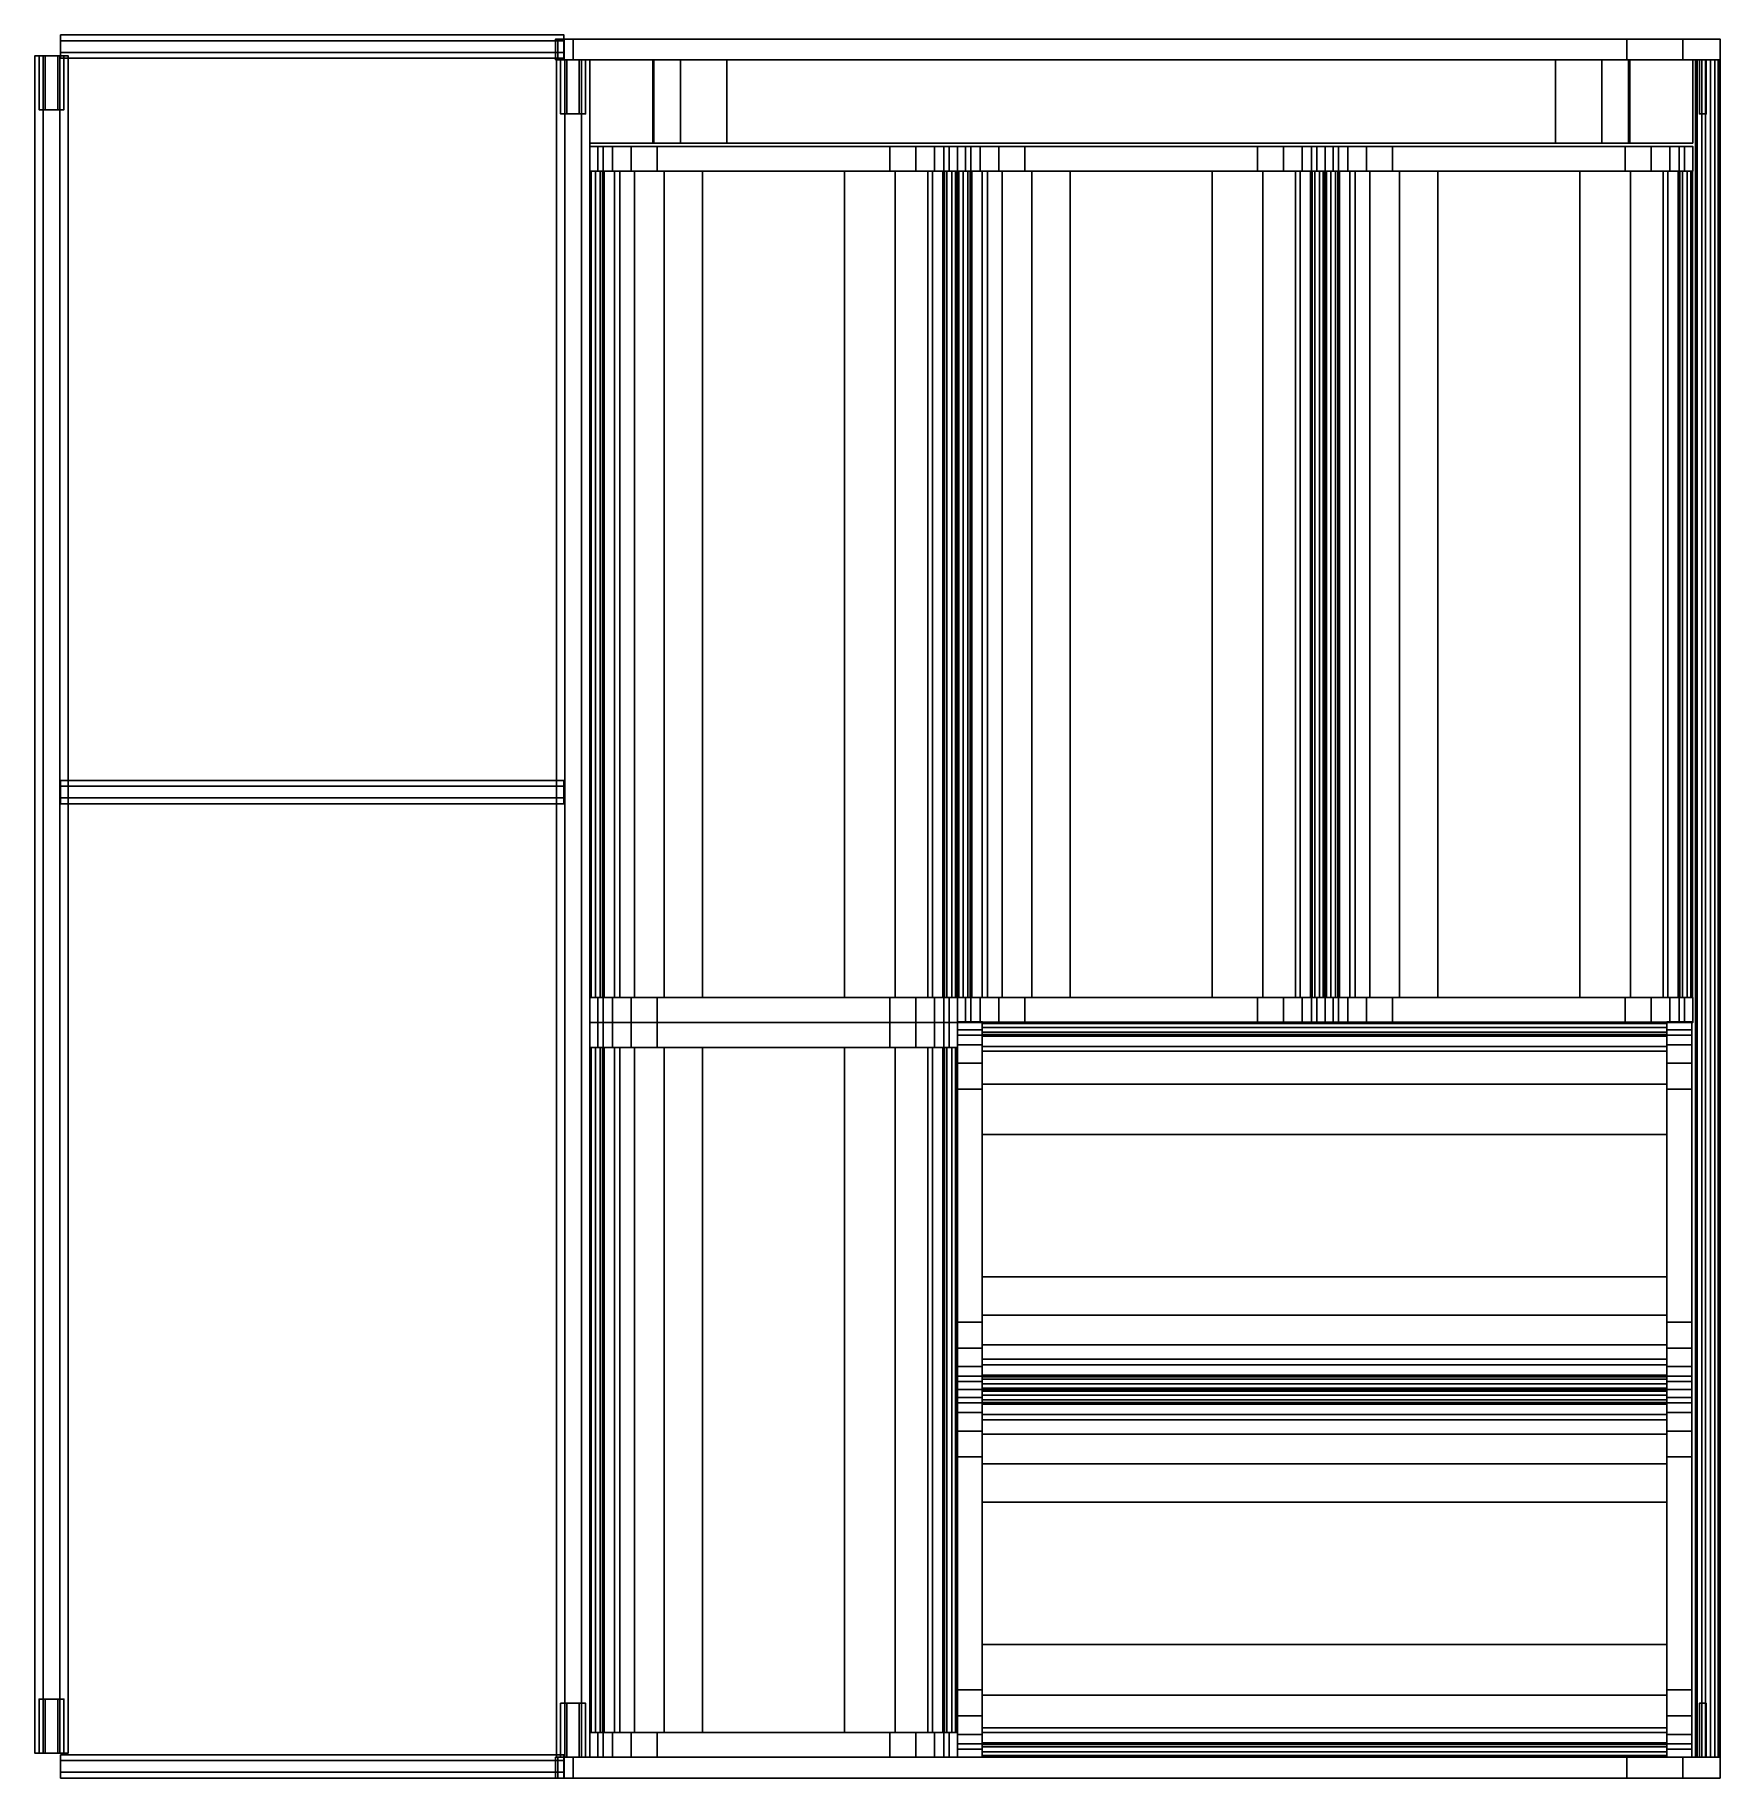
# Model space of a CAD drawing. Extents: x 0 to 405, y -419 to 0.
import ezdxf

# ---------------------------------------------------------------- set-up
doc = ezdxf.new("R2010")
doc.units = 0
doc.header["$MEASUREMENT"] = 0
doc.layers.add('CINZA', color=253, linetype='Continuous')
doc.layers.add('PRETO', color=254, linetype='Continuous')

msp = doc.modelspace()

# ---------------------------------------------------------------- linework, layer by layer
at = {"linetype": 'ByBlock'}
for points in [[(0, -413), (8, -413), (8, -413, 60), (0, -413, 60)], [(6.2, -413.4, 0.58), (6.2, -419, 0.58), (6.2, -419, 61.58), (6.2, -413.4, 61.58)], [(382.76, -419), (382.76, -414), (396.26, -414, 13.5), (396.26, -419, 13.5)], [(405.2, -419, 64.2), (405.2, -414, 64.2), (396.26, -414, 13.5), (396.26, -419, 13.5)]]:
    msp.add_3dface(points, dxfattribs=at)
at = {"layer": 'PRETO'}
for points in [[(125.2, -1, 60), (125.2, -1), (382.76, -1), (396.26, -1, 13.5)], [(125.2, -6, 60), (125.2, -6), (382.76, -6), (396.26, -6, 13.5)], [(133.4, -26.8, 60.3), (221.8, -26.8, 60.3), (221.8, -26.8, 54.2), (133.4, -26.8, 54.2)], [(221.8, -26.8, 54.2), (133.4, -26.8, 54.2), (135.34, -26.8, 40.37), (219.86, -26.8, 40.37)], [(135.34, -26.8, 40.37), (219.86, -26.8, 40.37), (218.57, -26.8, 31.2), (136.63, -26.8, 31.2)], [(310.2, -26.8, 54.2), (221.8, -26.8, 54.2), (223.74, -26.8, 40.37), (308.26, -26.8, 40.37)], [(221.8, -26.8, 60.3), (310.2, -26.8, 60.3), (310.2, -26.8, 54.2), (221.8, -26.8, 54.2)], [(223.74, -26.8, 40.37), (308.26, -26.8, 40.37), (306.97, -26.8, 31.2), (225.03, -26.8, 31.2)], [(398.6, -26.8, 54.2), (310.2, -26.8, 54.2), (312.14, -26.8, 40.37), (396.66, -26.8, 40.37)], [(310.2, -26.8, 60.3), (398.6, -26.8, 60.3), (398.6, -26.8, 54.2), (310.2, -26.8, 54.2)], [(312.14, -26.8, 40.37), (396.66, -26.8, 40.37), (395.37, -26.8, 31.2), (313.43, -26.8, 31.2)], [(133.4, -32.8, 60.3), (221.8, -32.8, 60.3), (221.8, -32.8, 54.2), (133.4, -32.8, 54.2)], [(221.8, -32.8, 54.2), (133.4, -32.8, 54.2), (135.34, -32.8, 40.37), (219.86, -32.8, 40.37)], [(135.34, -32.8, 40.37), (219.86, -32.8, 40.37), (218.57, -32.8, 31.2), (136.63, -32.8, 31.2)], [(310.2, -32.8, 54.2), (221.8, -32.8, 54.2), (223.74, -32.8, 40.37), (308.26, -32.8, 40.37)], [(221.8, -32.8, 60.3), (310.2, -32.8, 60.3), (310.2, -32.8, 54.2), (221.8, -32.8, 54.2)], [(223.74, -32.8, 40.37), (308.26, -32.8, 40.37), (306.97, -32.8, 31.2), (225.03, -32.8, 31.2)], [(398.6, -32.8, 54.2), (310.2, -32.8, 54.2), (312.14, -32.8, 40.37), (396.66, -32.8, 40.37)], [(310.2, -32.8, 60.3), (398.6, -32.8, 60.3), (398.6, -32.8, 54.2), (310.2, -32.8, 54.2)], [(312.14, -32.8, 40.37), (396.66, -32.8, 40.37), (395.37, -32.8, 31.2), (313.43, -32.8, 31.2)], [(133.4, -231.4, 60.3), (221.8, -231.4, 60.3), (221.8, -231.4, 54.2), (133.4, -231.4, 54.2)], [(221.8, -231.4, 54.2), (133.4, -231.4, 54.2), (135.34, -231.4, 40.37), (219.86, -231.4, 40.37)], [(135.34, -231.4, 40.37), (219.86, -231.4, 40.37), (218.57, -231.4, 31.2), (136.63, -231.4, 31.2)], [(310.2, -231.4, 54.2), (221.8, -231.4, 54.2), (223.74, -231.4, 40.37), (308.26, -231.4, 40.37)], [(221.8, -231.4, 60.3), (310.2, -231.4, 60.3), (310.2, -231.4, 54.2), (221.8, -231.4, 54.2)], [(223.74, -231.4, 40.37), (308.26, -231.4, 40.37), (306.97, -231.4, 31.2), (225.03, -231.4, 31.2)], [(398.6, -231.4, 54.2), (310.2, -231.4, 54.2), (312.14, -231.4, 40.37), (396.66, -231.4, 40.37)], [(310.2, -231.4, 60.3), (398.6, -231.4, 60.3), (398.6, -231.4, 54.2), (310.2, -231.4, 54.2)], [(312.14, -231.4, 40.37), (396.66, -231.4, 40.37), (395.37, -231.4, 31.2), (313.43, -231.4, 31.2)], [(133.4, -237.4, 60.3), (221.8, -237.4, 60.3), (221.8, -237.4, 54.2), (133.4, -237.4, 54.2)], [(221.8, -237.4, 54.2), (133.4, -237.4, 54.2), (135.34, -237.4, 40.37), (219.86, -237.4, 40.37)], [(133.4, -237.4, 60.3), (221.8, -237.4, 60.3), (221.8, -237.4, 54.2), (133.4, -237.4, 54.2)], [(221.8, -237.4, 54.2), (133.4, -237.4, 54.2), (135.34, -237.4, 40.37), (219.86, -237.4, 40.37)], [(135.34, -237.4, 40.37), (219.86, -237.4, 40.37), (218.57, -237.4, 31.2), (136.63, -237.4, 31.2)], [(135.34, -237.4, 40.37), (219.86, -237.4, 40.37), (218.57, -237.4, 31.2), (136.63, -237.4, 31.2)], [(221.8, -325.6, 60.3), (221.8, -237.2, 60.3), (221.8, -237.2, 54.2), (221.8, -325.6, 54.2)], [(221.8, -237.2, 54.2), (221.8, -325.6, 54.2), (221.8, -323.66, 40.37), (221.8, -239.14, 40.37)], [(310.2, -237.4, 54.2), (221.8, -237.4, 54.2), (223.74, -237.4, 40.37), (308.26, -237.4, 40.37)], [(221.8, -237.4, 60.3), (310.2, -237.4, 60.3), (310.2, -237.4, 54.2), (221.8, -237.4, 54.2)], [(223.74, -237.4, 40.37), (308.26, -237.4, 40.37), (306.97, -237.4, 31.2), (225.03, -237.4, 31.2)], [(227.8, -325.6, 60.3), (227.8, -237.2, 60.3), (227.8, -237.2, 54.2), (227.8, -325.6, 54.2)], [(227.8, -237.2, 54.2), (227.8, -325.6, 54.2), (227.8, -323.66, 40.37), (227.8, -239.14, 40.37)], [(398.6, -237.4, 54.2), (310.2, -237.4, 54.2), (312.14, -237.4, 40.37), (396.66, -237.4, 40.37)], [(310.2, -237.4, 60.3), (398.6, -237.4, 60.3), (398.6, -237.4, 54.2), (310.2, -237.4, 54.2)], [(312.14, -237.4, 40.37), (396.66, -237.4, 40.37), (395.37, -237.4, 31.2), (313.43, -237.4, 31.2)], [(392.4, -325.6, 60.3), (392.4, -237.2, 60.3), (392.4, -237.2, 54.2), (392.4, -325.6, 54.2)], [(392.4, -237.2, 54.2), (392.4, -325.6, 54.2), (392.4, -323.66, 40.37), (392.4, -239.14, 40.37)], [(398.4, -325.6, 60.3), (398.4, -237.2, 60.3), (398.4, -237.2, 54.2), (398.4, -325.6, 54.2)], [(398.4, -237.2, 54.2), (398.4, -325.6, 54.2), (398.4, -323.66, 40.37), (398.4, -239.14, 40.37)], [(221.8, -323.66, 40.37), (221.8, -239.14, 40.37), (221.8, -240.43, 31.2), (221.8, -322.37, 31.2)], [(227.8, -323.66, 40.37), (227.8, -239.14, 40.37), (227.8, -240.43, 31.2), (227.8, -322.37, 31.2)], [(392.4, -323.66, 40.37), (392.4, -239.14, 40.37), (392.4, -240.43, 31.2), (392.4, -322.37, 31.2)], [(398.4, -323.66, 40.37), (398.4, -239.14, 40.37), (398.4, -240.43, 31.2), (398.4, -322.37, 31.2)], [(133.4, -243.4, 60.3), (221.8, -243.4, 60.3), (221.8, -243.4, 54.2), (133.4, -243.4, 54.2)], [(221.8, -243.4, 54.2), (133.4, -243.4, 54.2), (135.34, -243.4, 40.37), (219.86, -243.4, 40.37)], [(135.34, -243.4, 40.37), (219.86, -243.4, 40.37), (218.57, -243.4, 31.2), (136.63, -243.4, 31.2)], [(221.8, -414, 54.2), (221.8, -325.6, 54.2), (221.8, -327.54, 40.37), (221.8, -412.06, 40.37)], [(221.8, -325.6, 60.3), (221.8, -414, 60.3), (221.8, -414, 54.2), (221.8, -325.6, 54.2)], [(227.8, -414, 54.2), (227.8, -325.6, 54.2), (227.8, -327.54, 40.37), (227.8, -412.06, 40.37)], [(227.8, -325.6, 60.3), (227.8, -414, 60.3), (227.8, -414, 54.2), (227.8, -325.6, 54.2)], [(392.4, -414, 54.2), (392.4, -325.6, 54.2), (392.4, -327.54, 40.37), (392.4, -412.06, 40.37)], [(392.4, -325.6, 60.3), (392.4, -414, 60.3), (392.4, -414, 54.2), (392.4, -325.6, 54.2)], [(398.4, -414, 54.2), (398.4, -325.6, 54.2), (398.4, -327.54, 40.37), (398.4, -412.06, 40.37)], [(398.4, -325.6, 60.3), (398.4, -414, 60.3), (398.4, -414, 54.2), (398.4, -325.6, 54.2)], [(221.8, -327.54, 40.37), (221.8, -412.06, 40.37), (221.8, -410.77, 31.2), (221.8, -328.83, 31.2)], [(227.8, -327.54, 40.37), (227.8, -412.06, 40.37), (227.8, -410.77, 31.2), (227.8, -328.83, 31.2)], [(392.4, -327.54, 40.37), (392.4, -412.06, 40.37), (392.4, -410.77, 31.2), (392.4, -328.83, 31.2)], [(398.4, -327.54, 40.37), (398.4, -412.06, 40.37), (398.4, -410.77, 31.2), (398.4, -328.83, 31.2)], [(133.4, -408, 60.3), (221.8, -408, 60.3), (221.8, -408, 54.2), (133.4, -408, 54.2)], [(221.8, -408, 54.2), (133.4, -408, 54.2), (135.34, -408, 40.37), (219.86, -408, 40.37)], [(135.34, -408, 40.37), (219.86, -408, 40.37), (218.57, -408, 31.2), (136.63, -408, 31.2)], [(125.2, -414, 60), (125.2, -414), (382.76, -414), (396.26, -414, 13.5)], [(133.4, -414, 60.3), (221.8, -414, 60.3), (221.8, -414, 54.2), (133.4, -414, 54.2)], [(221.8, -414, 54.2), (133.4, -414, 54.2), (135.34, -414, 40.37), (219.86, -414, 40.37)], [(135.34, -414, 40.37), (219.86, -414, 40.37), (218.57, -414, 31.2), (136.63, -414, 31.2)], [(125.2, -419, 60), (125.2, -419), (382.76, -419), (396.26, -419, 13.5)]]:
    msp.add_3dface(points, dxfattribs=at)

# ---------------------------------------------------------------- meshes
at = {"layer": 'CINZA'}
mesh = msp.add_polymesh((2, 6), dxfattribs=at)
for k, corner in enumerate([(0, -5), (0, -5, 60), (2, -5, 63.46), (6, -5, 63.46), (8, -5, 60), (8, -5), (0, -413), (0, -413, 60), (2, -413, 63.46), (6, -413, 63.46), (8, -413, 60), (8, -413)]):
    mesh.set_mesh_vertex(divmod(k, 6), corner)
mesh = msp.add_polymesh((2, 6), dxfattribs=at)
for k, corner in enumerate([(133.4, -6), (133.4, -6, 60), (131.4, -6, 63.46), (127.4, -6, 63.46), (125.4, -6, 60), (125.4, -6), (133.4, -414), (133.4, -414, 60), (131.4, -414, 63.46), (127.4, -414, 63.46), (125.4, -414, 60), (125.4, -414)]):
    mesh.set_mesh_vertex(divmod(k, 6), corner)
mesh = msp.add_polymesh((2, 12), dxfattribs=at)
for k, corner in enumerate([(399.3, -6, 42.75), (399.3, -6, 61.18), (399.71, -6, 62.4), (400.78, -6, 63.11), (403.9, -6, 63.9), (404.69, -6, 63.63), (405.2, -6, 62.6), (404.79, -6, 59.9), (402.9, -6, 60.2), (402.9, -6, 46.9), (401.7, -6, 46.9), (401.7, -6, 40.9), (399.3, -414, 42.75), (399.3, -414, 61.18), (399.71, -414, 62.4), (400.78, -414, 63.11), (403.9, -414, 63.9), (404.69, -414, 63.63), (405.2, -414, 62.6), (404.79, -414, 59.9), (402.9, -414, 60.2), (402.9, -414, 46.9), (401.7, -414, 46.9), (401.7, -414, 40.9)]):
    mesh.set_mesh_vertex(divmod(k, 12), corner)
mesh = msp.add_polymesh((2, 23), dxfattribs=at)
for k, corner in enumerate([(133.61, -32.8, 57.09), (133.48, -32.8, 58.08), (133.77, -32.8, 59.19), (134.76, -32.8, 59.77), (135.89, -32.8, 59.91), (136.49, -32.8, 59.71), (136.88, -32.8, 59.04), (139.36, -32.8, 40.79), (140.68, -32.8, 31.09), (144.15, -32.8, 22.27), (151.29, -32.8, 16.03), (160.5, -32.8, 13.79), (194.7, -32.8, 13.79), (206.82, -32.8, 17.94), (214.71, -32.8, 28.02), (215.84, -32.8, 40.79), (218.32, -32.8, 59.04), (218.71, -32.8, 59.71), (219.31, -32.8, 59.91), (220.44, -32.8, 59.77), (221.37, -32.8, 59.27), (221.72, -32.8, 58.08), (221.59, -32.8, 57.09), (133.61, -231.4, 57.09), (133.48, -231.4, 58.08), (133.77, -231.4, 59.19), (134.76, -231.4, 59.77), (135.89, -231.4, 59.91), (136.49, -231.4, 59.71), (136.88, -231.4, 59.04), (139.36, -231.4, 40.79), (140.68, -231.4, 31.09), (144.15, -231.4, 22.27), (151.29, -231.4, 16.03), (160.5, -231.4, 13.79), (194.7, -231.4, 13.79), (206.82, -231.4, 17.94), (214.71, -231.4, 28.03), (215.84, -231.4, 40.79), (218.32, -231.4, 59.04), (218.71, -231.4, 59.71), (219.31, -231.4, 59.91), (220.44, -231.4, 59.77), (221.37, -231.4, 59.27), (221.72, -231.4, 58.08), (221.59, -231.4, 57.09)]):
    mesh.set_mesh_vertex(divmod(k, 23), corner)
mesh = msp.add_polymesh((2, 23), dxfattribs=at)
for k, corner in enumerate([(222.01, -32.8, 57.09), (221.88, -32.8, 58.08), (222.17, -32.8, 59.19), (223.16, -32.8, 59.77), (224.29, -32.8, 59.91), (224.89, -32.8, 59.71), (225.28, -32.8, 59.04), (227.76, -32.8, 40.79), (229.08, -32.8, 31.09), (232.55, -32.8, 22.27), (239.69, -32.8, 16.03), (248.9, -32.8, 13.79), (283.1, -32.8, 13.79), (295.22, -32.8, 17.94), (303.11, -32.8, 28.02), (304.24, -32.8, 40.79), (306.72, -32.8, 59.04), (307.11, -32.8, 59.71), (307.71, -32.8, 59.91), (308.84, -32.8, 59.77), (309.77, -32.8, 59.27), (310.12, -32.8, 58.08), (309.99, -32.8, 57.09), (222.01, -231.4, 57.09), (221.88, -231.4, 58.08), (222.17, -231.4, 59.19), (223.16, -231.4, 59.77), (224.29, -231.4, 59.91), (224.89, -231.4, 59.71), (225.28, -231.4, 59.04), (227.76, -231.4, 40.79), (229.08, -231.4, 31.09), (232.55, -231.4, 22.27), (239.69, -231.4, 16.03), (248.9, -231.4, 13.79), (283.1, -231.4, 13.79), (295.22, -231.4, 17.94), (303.11, -231.4, 28.03), (304.24, -231.4, 40.79), (306.72, -231.4, 59.04), (307.11, -231.4, 59.71), (307.71, -231.4, 59.91), (308.84, -231.4, 59.77), (309.77, -231.4, 59.27), (310.12, -231.4, 58.08), (309.99, -231.4, 57.09)]):
    mesh.set_mesh_vertex(divmod(k, 23), corner)
mesh = msp.add_polymesh((2, 23), dxfattribs=at)
for k, corner in enumerate([(310.41, -32.8, 57.09), (310.28, -32.8, 58.08), (310.57, -32.8, 59.19), (311.56, -32.8, 59.77), (312.69, -32.8, 59.91), (313.29, -32.8, 59.71), (313.68, -32.8, 59.04), (316.16, -32.8, 40.79), (317.48, -32.8, 31.09), (320.95, -32.8, 22.27), (328.09, -32.8, 16.03), (337.3, -32.8, 13.79), (371.5, -32.8, 13.79), (383.62, -32.8, 17.94), (391.51, -32.8, 28.02), (392.64, -32.8, 40.79), (395.12, -32.8, 59.04), (395.51, -32.8, 59.71), (396.11, -32.8, 59.91), (397.24, -32.8, 59.77), (398.17, -32.8, 59.27), (398.52, -32.8, 58.08), (398.39, -32.8, 57.09), (310.41, -231.4, 57.09), (310.28, -231.4, 58.08), (310.57, -231.4, 59.19), (311.56, -231.4, 59.77), (312.69, -231.4, 59.91), (313.29, -231.4, 59.71), (313.68, -231.4, 59.04), (316.16, -231.4, 40.79), (317.48, -231.4, 31.09), (320.95, -231.4, 22.27), (328.09, -231.4, 16.03), (337.3, -231.4, 13.79), (371.5, -231.4, 13.79), (383.62, -231.4, 17.94), (391.51, -231.4, 28.03), (392.64, -231.4, 40.79), (395.12, -231.4, 59.04), (395.51, -231.4, 59.71), (396.11, -231.4, 59.91), (397.24, -231.4, 59.77), (398.17, -231.4, 59.27), (398.52, -231.4, 58.08), (398.39, -231.4, 57.09)]):
    mesh.set_mesh_vertex(divmod(k, 23), corner)
mesh = msp.add_polymesh((2, 23), dxfattribs=at)
for k, corner in enumerate([(392.4, -325.39, 57.09), (392.4, -325.52, 58.08), (392.4, -325.23, 59.19), (392.4, -324.24, 59.77), (392.4, -323.11, 59.91), (392.4, -322.51, 59.71), (392.4, -322.12, 59.04), (392.4, -319.64, 40.79), (392.4, -318.32, 31.09), (392.4, -314.85, 22.27), (392.4, -307.71, 16.03), (392.4, -298.5, 13.79), (392.4, -264.3, 13.79), (392.4, -252.18, 17.94), (392.4, -244.29, 28.02), (392.4, -243.16, 40.79), (392.4, -240.68, 59.04), (392.4, -240.29, 59.71), (392.4, -239.69, 59.91), (392.4, -238.56, 59.77), (392.4, -237.63, 59.27), (392.4, -237.28, 58.08), (392.4, -237.41, 57.09), (227.8, -325.39, 57.09), (227.8, -325.52, 58.08), (227.8, -325.23, 59.19), (227.8, -324.24, 59.77), (227.8, -323.11, 59.91), (227.8, -322.51, 59.71), (227.8, -322.12, 59.04), (227.8, -319.64, 40.79), (227.8, -318.32, 31.09), (227.8, -314.85, 22.27), (227.8, -307.71, 16.03), (227.8, -298.5, 13.79), (227.8, -264.3, 13.79), (227.8, -252.18, 17.94), (227.8, -244.29, 28.03), (227.8, -243.16, 40.79), (227.8, -240.68, 59.04), (227.8, -240.29, 59.71), (227.8, -239.69, 59.91), (227.8, -238.56, 59.77), (227.8, -237.63, 59.27), (227.8, -237.28, 58.08), (227.8, -237.41, 57.09)]):
    mesh.set_mesh_vertex(divmod(k, 23), corner)
mesh = msp.add_polymesh((2, 23), dxfattribs=at)
for k, corner in enumerate([(133.61, -243.4, 57.09), (133.48, -243.4, 58.08), (133.77, -243.4, 59.19), (134.76, -243.4, 59.77), (135.89, -243.4, 59.91), (136.49, -243.4, 59.71), (136.88, -243.4, 59.04), (139.36, -243.4, 40.79), (140.68, -243.4, 31.09), (144.15, -243.4, 22.27), (151.29, -243.4, 16.03), (160.5, -243.4, 13.79), (194.7, -243.4, 13.79), (206.82, -243.4, 17.94), (214.71, -243.4, 28.02), (215.84, -243.4, 40.79), (218.32, -243.4, 59.04), (218.71, -243.4, 59.71), (219.31, -243.4, 59.91), (220.44, -243.4, 59.77), (221.37, -243.4, 59.27), (221.72, -243.4, 58.08), (221.59, -243.4, 57.09), (133.61, -408, 57.09), (133.48, -408, 58.08), (133.77, -408, 59.19), (134.76, -408, 59.77), (135.89, -408, 59.91), (136.49, -408, 59.71), (136.88, -408, 59.04), (139.36, -408, 40.79), (140.68, -408, 31.09), (144.15, -408, 22.27), (151.29, -408, 16.03), (160.5, -408, 13.79), (194.7, -408, 13.79), (206.82, -408, 17.94), (214.71, -408, 28.03), (215.84, -408, 40.79), (218.32, -408, 59.04), (218.71, -408, 59.71), (219.31, -408, 59.91), (220.44, -408, 59.77), (221.37, -408, 59.27), (221.72, -408, 58.08), (221.59, -408, 57.09)]):
    mesh.set_mesh_vertex(divmod(k, 23), corner)
mesh = msp.add_polymesh((2, 23), dxfattribs=at)
for k, corner in enumerate([(392.4, -325.81, 57.09), (392.4, -325.68, 58.08), (392.4, -325.97, 59.19), (392.4, -326.96, 59.77), (392.4, -328.09, 59.91), (392.4, -328.69, 59.71), (392.4, -329.08, 59.04), (392.4, -331.56, 40.79), (392.4, -332.88, 31.09), (392.4, -336.35, 22.27), (392.4, -343.49, 16.03), (392.4, -352.7, 13.79), (392.4, -386.9, 13.79), (392.4, -399.02, 17.94), (392.4, -406.91, 28.02), (392.4, -408.04, 40.79), (392.4, -410.52, 59.04), (392.4, -410.91, 59.71), (392.4, -411.51, 59.91), (392.4, -412.64, 59.77), (392.4, -413.57, 59.27), (392.4, -413.92, 58.08), (392.4, -413.79, 57.09), (227.8, -325.81, 57.09), (227.8, -325.68, 58.08), (227.8, -325.97, 59.19), (227.8, -326.96, 59.77), (227.8, -328.09, 59.91), (227.8, -328.69, 59.71), (227.8, -329.08, 59.04), (227.8, -331.56, 40.79), (227.8, -332.88, 31.09), (227.8, -336.35, 22.27), (227.8, -343.49, 16.03), (227.8, -352.7, 13.79), (227.8, -386.9, 13.79), (227.8, -399.02, 17.94), (227.8, -406.91, 28.03), (227.8, -408.04, 40.79), (227.8, -410.52, 59.04), (227.8, -410.91, 59.71), (227.8, -411.51, 59.91), (227.8, -412.64, 59.77), (227.8, -413.57, 59.27), (227.8, -413.92, 58.08), (227.8, -413.79, 57.09)]):
    mesh.set_mesh_vertex(divmod(k, 23), corner)
at = {"layer": 'PRETO'}
mesh = msp.add_polymesh((2, 6), dxfattribs=at)
for k, corner in enumerate([(6.2, -5.6, 0.58), (6.2, -5.6, 61.58), (6.2, -4.2, 64), (6.2, -1.4, 64), (6.2, 0, 61.58), (6.2, 0, 0.58), (127.2, -5.6, 0.58), (127.2, -5.6, 61.58), (127.2, -4.2, 64), (127.2, -1.4, 64), (127.2, 0, 61.58), (127.2, 0, 0.58)]):
    mesh.set_mesh_vertex(divmod(k, 6), corner)
mesh = msp.add_polymesh((2, 9), dxfattribs=at)
for k, corner in enumerate([(396.26, -6, 13.5), (405.2, -6, 64.2), (129.4, -6, 64.2), (127.3, -6, 63.64), (125.76, -6, 62.1), (125.2, -6, 60), (125.2, -6), (382.76, -6), (396.26, -6, 13.5), (396.26, -1, 13.5), (405.2, -1, 64.2), (129.4, -1, 64.2), (127.3, -1, 63.64), (125.76, -1, 62.1), (125.2, -1, 60), (125.2, -1), (382.76, -1), (396.26, -1, 13.5)]):
    mesh.set_mesh_vertex(divmod(k, 9), corner)
mesh = msp.add_polymesh((2, 4), dxfattribs=at)
for k, corner in enumerate([(129.4, -1, 64.2), (127.3, -1, 63.64), (125.76, -1, 62.1), (125.2, -1, 60), (405.2, -1, 64.2), (402.22, -1, 47.3), (399.24, -1, 30.4), (396.26, -1, 13.5)]):
    mesh.set_mesh_vertex(divmod(k, 4), corner)
mesh = msp.add_polymesh((2, 7), dxfattribs=at)
for k, corner in enumerate([(7, -18, 60), (7, -18, 1), (1, -18, 1), (1, -18, 60), (2.5, -18, 62.6), (5.5, -18, 62.6), (7, -18, 60), (7, -5, 60), (7, -5, 1), (1, -5, 1), (1, -5, 60), (2.5, -5, 62.6), (5.5, -5, 62.6), (7, -5, 60)]):
    mesh.set_mesh_vertex(divmod(k, 7), corner)
mesh = msp.add_polymesh((2, 4), dxfattribs=at)
for k, corner in enumerate([(129.4, -6, 64.2), (127.3, -6, 63.64), (125.76, -6, 62.1), (125.2, -6, 60), (405.2, -6, 64.2), (402.22, -6, 47.3), (399.24, -6, 30.4), (396.26, -6, 13.5)]):
    mesh.set_mesh_vertex(divmod(k, 4), corner)
mesh = msp.add_polymesh((2, 7), dxfattribs=at)
for k, corner in enumerate([(126.4, -19, 60), (126.4, -19, 1), (132.4, -19, 1), (132.4, -19, 60), (130.9, -19, 62.6), (127.9, -19, 62.6), (126.4, -19, 60), (126.4, -6, 60), (126.4, -6, 1), (132.4, -6, 1), (132.4, -6, 60), (130.9, -6, 62.6), (127.9, -6, 62.6), (126.4, -6, 60)]):
    mesh.set_mesh_vertex(divmod(k, 7), corner)
mesh = msp.add_polymesh((2, 14), dxfattribs=at)
for k, corner in enumerate([(148.55, -26, 41.5), (133.4, -26, 41.5), (133.4, -26, 60.3), (398.6, -26, 60.3), (398.6, -26, 41.5), (383.45, -26, 41.5), (383.16, -26), (376.76, -26), (365.64, -26, 41.5), (166.36, -26, 41.5), (155.24, -26), (148.84, -26), (148.55, -26, 41.5), (133.4, -26, 41.5), (148.55, -6, 41.5), (133.4, -6, 41.5), (133.4, -6, 60.3), (398.6, -6, 60.3), (398.6, -6, 41.5), (383.45, -6, 41.5), (383.16, -6), (376.76, -6), (365.64, -6, 41.5), (166.36, -6, 41.5), (155.24, -6), (148.84, -6), (148.55, -6, 41.5), (133.4, -6, 41.5)]):
    mesh.set_mesh_vertex(divmod(k, 14), corner)
mesh = msp.add_polymesh((6, 3), dxfattribs=at)
for k, corner in enumerate([(401.86, -6, 61.97), (401.8, -6, 48.95), (401.8, -6, 48.95), (400.2, -6, 61.97), (400.2, -6, 41.97), (400.2, -6, 41.97), (400.2, -19, 61.97), (400.2, -19, 41.97), (400.2, -6, 41.97), (401.86, -19, 61.97), (401.8, -19, 48.95), (401.8, -6, 48.95), (401.86, -19, 61.97), (401.86, -19, 61.97), (401.86, -6, 61.97), (400.2, -19, 61.97), (400.2, -19, 61.97), (400.2, -6, 61.97)]):
    mesh.set_mesh_vertex(divmod(k, 3), corner)
mesh = msp.add_polymesh((2, 15), dxfattribs=at)
for k, corner in enumerate([(133.4, -26.8, 60.3), (133.4, -26.8, 54.2), (135.34, -26.8, 40.37), (136.63, -26.8, 31.2), (138.91, -26.8, 23.71), (143.37, -26.8, 17.28), (149.6, -26.8, 12.54), (205.6, -26.8, 12.54), (211.83, -26.8, 17.28), (216.29, -26.8, 23.71), (218.57, -26.8, 31.2), (219.86, -26.8, 40.37), (221.8, -26.8, 54.2), (221.8, -26.8, 60.3), (133.4, -26.8, 60.3), (133.4, -32.8, 60.3), (133.4, -32.8, 54.2), (135.34, -32.8, 40.37), (136.63, -32.8, 31.2), (138.91, -32.8, 23.71), (143.37, -32.8, 17.28), (149.6, -32.8, 12.54), (205.6, -32.8, 12.54), (211.83, -32.8, 17.28), (216.29, -32.8, 23.71), (218.57, -32.8, 31.2), (219.86, -32.8, 40.37), (221.8, -32.8, 54.2), (221.8, -32.8, 60.3), (133.4, -32.8, 60.3)]):
    mesh.set_mesh_vertex(divmod(k, 15), corner)
mesh = msp.add_polymesh((2, 4), dxfattribs=at)
for k, corner in enumerate([(136.63, -26.8, 31.2), (138.91, -26.8, 23.71), (143.37, -26.8, 17.28), (149.6, -26.8, 12.54), (218.57, -26.8, 31.2), (216.29, -26.8, 23.71), (211.83, -26.8, 17.28), (205.6, -26.8, 12.54)]):
    mesh.set_mesh_vertex(divmod(k, 4), corner)
mesh = msp.add_polymesh((2, 15), dxfattribs=at)
for k, corner in enumerate([(221.8, -26.8, 60.3), (221.8, -26.8, 54.2), (223.74, -26.8, 40.37), (225.03, -26.8, 31.2), (227.31, -26.8, 23.71), (231.77, -26.8, 17.28), (238, -26.8, 12.54), (294, -26.8, 12.54), (300.23, -26.8, 17.28), (304.69, -26.8, 23.71), (306.97, -26.8, 31.2), (308.26, -26.8, 40.37), (310.2, -26.8, 54.2), (310.2, -26.8, 60.3), (221.8, -26.8, 60.3), (221.8, -32.8, 60.3), (221.8, -32.8, 54.2), (223.74, -32.8, 40.37), (225.03, -32.8, 31.2), (227.31, -32.8, 23.71), (231.77, -32.8, 17.28), (238, -32.8, 12.54), (294, -32.8, 12.54), (300.23, -32.8, 17.28), (304.69, -32.8, 23.71), (306.97, -32.8, 31.2), (308.26, -32.8, 40.37), (310.2, -32.8, 54.2), (310.2, -32.8, 60.3), (221.8, -32.8, 60.3)]):
    mesh.set_mesh_vertex(divmod(k, 15), corner)
mesh = msp.add_polymesh((2, 4), dxfattribs=at)
for k, corner in enumerate([(225.03, -26.8, 31.2), (227.31, -26.8, 23.71), (231.77, -26.8, 17.28), (238, -26.8, 12.54), (306.97, -26.8, 31.2), (304.69, -26.8, 23.71), (300.23, -26.8, 17.28), (294, -26.8, 12.54)]):
    mesh.set_mesh_vertex(divmod(k, 4), corner)
mesh = msp.add_polymesh((2, 15), dxfattribs=at)
for k, corner in enumerate([(310.2, -26.8, 60.3), (310.2, -26.8, 54.2), (312.14, -26.8, 40.37), (313.43, -26.8, 31.2), (315.71, -26.8, 23.71), (320.17, -26.8, 17.28), (326.4, -26.8, 12.54), (382.4, -26.8, 12.54), (388.63, -26.8, 17.28), (393.09, -26.8, 23.71), (395.37, -26.8, 31.2), (396.66, -26.8, 40.37), (398.6, -26.8, 54.2), (398.6, -26.8, 60.3), (310.2, -26.8, 60.3), (310.2, -32.8, 60.3), (310.2, -32.8, 54.2), (312.14, -32.8, 40.37), (313.43, -32.8, 31.2), (315.71, -32.8, 23.71), (320.17, -32.8, 17.28), (326.4, -32.8, 12.54), (382.4, -32.8, 12.54), (388.63, -32.8, 17.28), (393.09, -32.8, 23.71), (395.37, -32.8, 31.2), (396.66, -32.8, 40.37), (398.6, -32.8, 54.2), (398.6, -32.8, 60.3), (310.2, -32.8, 60.3)]):
    mesh.set_mesh_vertex(divmod(k, 15), corner)
mesh = msp.add_polymesh((2, 4), dxfattribs=at)
for k, corner in enumerate([(313.43, -26.8, 31.2), (315.71, -26.8, 23.71), (320.17, -26.8, 17.28), (326.4, -26.8, 12.54), (395.37, -26.8, 31.2), (393.09, -26.8, 23.71), (388.63, -26.8, 17.28), (382.4, -26.8, 12.54)]):
    mesh.set_mesh_vertex(divmod(k, 4), corner)
mesh = msp.add_polymesh((2, 4), dxfattribs=at)
for k, corner in enumerate([(136.63, -32.8, 31.2), (138.91, -32.8, 23.71), (143.37, -32.8, 17.28), (149.6, -32.8, 12.54), (218.57, -32.8, 31.2), (216.29, -32.8, 23.71), (211.83, -32.8, 17.28), (205.6, -32.8, 12.54)]):
    mesh.set_mesh_vertex(divmod(k, 4), corner)
mesh = msp.add_polymesh((2, 4), dxfattribs=at)
for k, corner in enumerate([(225.03, -32.8, 31.2), (227.31, -32.8, 23.71), (231.77, -32.8, 17.28), (238, -32.8, 12.54), (306.97, -32.8, 31.2), (304.69, -32.8, 23.71), (300.23, -32.8, 17.28), (294, -32.8, 12.54)]):
    mesh.set_mesh_vertex(divmod(k, 4), corner)
mesh = msp.add_polymesh((2, 4), dxfattribs=at)
for k, corner in enumerate([(313.43, -32.8, 31.2), (315.71, -32.8, 23.71), (320.17, -32.8, 17.28), (326.4, -32.8, 12.54), (395.37, -32.8, 31.2), (393.09, -32.8, 23.71), (388.63, -32.8, 17.28), (382.4, -32.8, 12.54)]):
    mesh.set_mesh_vertex(divmod(k, 4), corner)
mesh = msp.add_polymesh((2, 6), dxfattribs=at)
for k, corner in enumerate([(6.2, -184.8, 0.58), (6.2, -184.8, 61.58), (6.2, -183.4, 64), (6.2, -180.6, 64), (6.2, -179.2, 61.58), (6.2, -179.2, 0.58), (127.2, -184.8, 0.58), (127.2, -184.8, 61.58), (127.2, -183.4, 64), (127.2, -180.6, 64), (127.2, -179.2, 61.58), (127.2, -179.2, 0.58)]):
    mesh.set_mesh_vertex(divmod(k, 6), corner)
mesh = msp.add_polymesh((2, 15), dxfattribs=at)
for k, corner in enumerate([(133.4, -237.4, 60.3), (133.4, -237.4, 54.2), (135.34, -237.4, 40.37), (136.63, -237.4, 31.2), (138.91, -237.4, 23.71), (143.37, -237.4, 17.28), (149.6, -237.4, 12.54), (205.6, -237.4, 12.54), (211.83, -237.4, 17.28), (216.29, -237.4, 23.71), (218.57, -237.4, 31.2), (219.86, -237.4, 40.37), (221.8, -237.4, 54.2), (221.8, -237.4, 60.3), (133.4, -237.4, 60.3), (133.4, -231.4, 60.3), (133.4, -231.4, 54.2), (135.34, -231.4, 40.37), (136.63, -231.4, 31.2), (138.91, -231.4, 23.71), (143.37, -231.4, 17.28), (149.6, -231.4, 12.54), (205.6, -231.4, 12.54), (211.83, -231.4, 17.28), (216.29, -231.4, 23.71), (218.57, -231.4, 31.2), (219.86, -231.4, 40.37), (221.8, -231.4, 54.2), (221.8, -231.4, 60.3), (133.4, -231.4, 60.3)]):
    mesh.set_mesh_vertex(divmod(k, 15), corner)
mesh = msp.add_polymesh((2, 4), dxfattribs=at)
for k, corner in enumerate([(136.63, -231.4, 31.2), (138.91, -231.4, 23.71), (143.37, -231.4, 17.28), (149.6, -231.4, 12.54), (218.57, -231.4, 31.2), (216.29, -231.4, 23.71), (211.83, -231.4, 17.28), (205.6, -231.4, 12.54)]):
    mesh.set_mesh_vertex(divmod(k, 4), corner)
mesh = msp.add_polymesh((2, 15), dxfattribs=at)
for k, corner in enumerate([(221.8, -237.4, 60.3), (221.8, -237.4, 54.2), (223.74, -237.4, 40.37), (225.03, -237.4, 31.2), (227.31, -237.4, 23.71), (231.77, -237.4, 17.28), (238, -237.4, 12.54), (294, -237.4, 12.54), (300.23, -237.4, 17.28), (304.69, -237.4, 23.71), (306.97, -237.4, 31.2), (308.26, -237.4, 40.37), (310.2, -237.4, 54.2), (310.2, -237.4, 60.3), (221.8, -237.4, 60.3), (221.8, -231.4, 60.3), (221.8, -231.4, 54.2), (223.74, -231.4, 40.37), (225.03, -231.4, 31.2), (227.31, -231.4, 23.71), (231.77, -231.4, 17.28), (238, -231.4, 12.54), (294, -231.4, 12.54), (300.23, -231.4, 17.28), (304.69, -231.4, 23.71), (306.97, -231.4, 31.2), (308.26, -231.4, 40.37), (310.2, -231.4, 54.2), (310.2, -231.4, 60.3), (221.8, -231.4, 60.3)]):
    mesh.set_mesh_vertex(divmod(k, 15), corner)
mesh = msp.add_polymesh((2, 4), dxfattribs=at)
for k, corner in enumerate([(225.03, -231.4, 31.2), (227.31, -231.4, 23.71), (231.77, -231.4, 17.28), (238, -231.4, 12.54), (306.97, -231.4, 31.2), (304.69, -231.4, 23.71), (300.23, -231.4, 17.28), (294, -231.4, 12.54)]):
    mesh.set_mesh_vertex(divmod(k, 4), corner)
mesh = msp.add_polymesh((2, 15), dxfattribs=at)
for k, corner in enumerate([(310.2, -237.4, 60.3), (310.2, -237.4, 54.2), (312.14, -237.4, 40.37), (313.43, -237.4, 31.2), (315.71, -237.4, 23.71), (320.17, -237.4, 17.28), (326.4, -237.4, 12.54), (382.4, -237.4, 12.54), (388.63, -237.4, 17.28), (393.09, -237.4, 23.71), (395.37, -237.4, 31.2), (396.66, -237.4, 40.37), (398.6, -237.4, 54.2), (398.6, -237.4, 60.3), (310.2, -237.4, 60.3), (310.2, -231.4, 60.3), (310.2, -231.4, 54.2), (312.14, -231.4, 40.37), (313.43, -231.4, 31.2), (315.71, -231.4, 23.71), (320.17, -231.4, 17.28), (326.4, -231.4, 12.54), (382.4, -231.4, 12.54), (388.63, -231.4, 17.28), (393.09, -231.4, 23.71), (395.37, -231.4, 31.2), (396.66, -231.4, 40.37), (398.6, -231.4, 54.2), (398.6, -231.4, 60.3), (310.2, -231.4, 60.3)]):
    mesh.set_mesh_vertex(divmod(k, 15), corner)
mesh = msp.add_polymesh((2, 4), dxfattribs=at)
for k, corner in enumerate([(313.43, -231.4, 31.2), (315.71, -231.4, 23.71), (320.17, -231.4, 17.28), (326.4, -231.4, 12.54), (395.37, -231.4, 31.2), (393.09, -231.4, 23.71), (388.63, -231.4, 17.28), (382.4, -231.4, 12.54)]):
    mesh.set_mesh_vertex(divmod(k, 4), corner)
mesh = msp.add_polymesh((2, 15), dxfattribs=at)
for k, corner in enumerate([(133.4, -237.4, 60.3), (133.4, -237.4, 54.2), (135.34, -237.4, 40.37), (136.63, -237.4, 31.2), (138.91, -237.4, 23.71), (143.37, -237.4, 17.28), (149.6, -237.4, 12.54), (205.6, -237.4, 12.54), (211.83, -237.4, 17.28), (216.29, -237.4, 23.71), (218.57, -237.4, 31.2), (219.86, -237.4, 40.37), (221.8, -237.4, 54.2), (221.8, -237.4, 60.3), (133.4, -237.4, 60.3), (133.4, -243.4, 60.3), (133.4, -243.4, 54.2), (135.34, -243.4, 40.37), (136.63, -243.4, 31.2), (138.91, -243.4, 23.71), (143.37, -243.4, 17.28), (149.6, -243.4, 12.54), (205.6, -243.4, 12.54), (211.83, -243.4, 17.28), (216.29, -243.4, 23.71), (218.57, -243.4, 31.2), (219.86, -243.4, 40.37), (221.8, -243.4, 54.2), (221.8, -243.4, 60.3), (133.4, -243.4, 60.3)]):
    mesh.set_mesh_vertex(divmod(k, 15), corner)
mesh = msp.add_polymesh((2, 4), dxfattribs=at)
for k, corner in enumerate([(136.63, -237.4, 31.2), (138.91, -237.4, 23.71), (143.37, -237.4, 17.28), (149.6, -237.4, 12.54), (218.57, -237.4, 31.2), (216.29, -237.4, 23.71), (211.83, -237.4, 17.28), (205.6, -237.4, 12.54)]):
    mesh.set_mesh_vertex(divmod(k, 4), corner)
mesh = msp.add_polymesh((2, 4), dxfattribs=at)
for k, corner in enumerate([(136.63, -237.4, 31.2), (138.91, -237.4, 23.71), (143.37, -237.4, 17.28), (149.6, -237.4, 12.54), (218.57, -237.4, 31.2), (216.29, -237.4, 23.71), (211.83, -237.4, 17.28), (205.6, -237.4, 12.54)]):
    mesh.set_mesh_vertex(divmod(k, 4), corner)
mesh = msp.add_polymesh((2, 15), dxfattribs=at)
for k, corner in enumerate([(221.8, -325.6, 60.3), (221.8, -325.6, 54.2), (221.8, -323.66, 40.37), (221.8, -322.37, 31.2), (221.8, -320.09, 23.71), (221.8, -315.63, 17.28), (221.8, -309.4, 12.54), (221.8, -253.4, 12.54), (221.8, -247.17, 17.28), (221.8, -242.71, 23.71), (221.8, -240.43, 31.2), (221.8, -239.14, 40.37), (221.8, -237.2, 54.2), (221.8, -237.2, 60.3), (221.8, -325.6, 60.3), (227.8, -325.6, 60.3), (227.8, -325.6, 54.2), (227.8, -323.66, 40.37), (227.8, -322.37, 31.2), (227.8, -320.09, 23.71), (227.8, -315.63, 17.28), (227.8, -309.4, 12.54), (227.8, -253.4, 12.54), (227.8, -247.17, 17.28), (227.8, -242.71, 23.71), (227.8, -240.43, 31.2), (227.8, -239.14, 40.37), (227.8, -237.2, 54.2), (227.8, -237.2, 60.3), (227.8, -325.6, 60.3)]):
    mesh.set_mesh_vertex(divmod(k, 15), corner)
mesh = msp.add_polymesh((2, 4), dxfattribs=at)
for k, corner in enumerate([(225.03, -237.4, 31.2), (227.31, -237.4, 23.71), (231.77, -237.4, 17.28), (238, -237.4, 12.54), (306.97, -237.4, 31.2), (304.69, -237.4, 23.71), (300.23, -237.4, 17.28), (294, -237.4, 12.54)]):
    mesh.set_mesh_vertex(divmod(k, 4), corner)
mesh = msp.add_polymesh((2, 4), dxfattribs=at)
for k, corner in enumerate([(313.43, -237.4, 31.2), (315.71, -237.4, 23.71), (320.17, -237.4, 17.28), (326.4, -237.4, 12.54), (395.37, -237.4, 31.2), (393.09, -237.4, 23.71), (388.63, -237.4, 17.28), (382.4, -237.4, 12.54)]):
    mesh.set_mesh_vertex(divmod(k, 4), corner)
mesh = msp.add_polymesh((2, 15), dxfattribs=at)
for k, corner in enumerate([(398.4, -325.6, 60.3), (398.4, -325.6, 54.2), (398.4, -323.66, 40.37), (398.4, -322.37, 31.2), (398.4, -320.09, 23.71), (398.4, -315.63, 17.28), (398.4, -309.4, 12.54), (398.4, -253.4, 12.54), (398.4, -247.17, 17.28), (398.4, -242.71, 23.71), (398.4, -240.43, 31.2), (398.4, -239.14, 40.37), (398.4, -237.2, 54.2), (398.4, -237.2, 60.3), (398.4, -325.6, 60.3), (392.4, -325.6, 60.3), (392.4, -325.6, 54.2), (392.4, -323.66, 40.37), (392.4, -322.37, 31.2), (392.4, -320.09, 23.71), (392.4, -315.63, 17.28), (392.4, -309.4, 12.54), (392.4, -253.4, 12.54), (392.4, -247.17, 17.28), (392.4, -242.71, 23.71), (392.4, -240.43, 31.2), (392.4, -239.14, 40.37), (392.4, -237.2, 54.2), (392.4, -237.2, 60.3), (392.4, -325.6, 60.3)]):
    mesh.set_mesh_vertex(divmod(k, 15), corner)
mesh = msp.add_polymesh((2, 4), dxfattribs=at)
for k, corner in enumerate([(221.8, -322.37, 31.2), (221.8, -320.09, 23.71), (221.8, -315.63, 17.28), (221.8, -309.4, 12.54), (221.8, -240.43, 31.2), (221.8, -242.71, 23.71), (221.8, -247.17, 17.28), (221.8, -253.4, 12.54)]):
    mesh.set_mesh_vertex(divmod(k, 4), corner)
mesh = msp.add_polymesh((2, 4), dxfattribs=at)
for k, corner in enumerate([(227.8, -322.37, 31.2), (227.8, -320.09, 23.71), (227.8, -315.63, 17.28), (227.8, -309.4, 12.54), (227.8, -240.43, 31.2), (227.8, -242.71, 23.71), (227.8, -247.17, 17.28), (227.8, -253.4, 12.54)]):
    mesh.set_mesh_vertex(divmod(k, 4), corner)
mesh = msp.add_polymesh((2, 4), dxfattribs=at)
for k, corner in enumerate([(392.4, -322.37, 31.2), (392.4, -320.09, 23.71), (392.4, -315.63, 17.28), (392.4, -309.4, 12.54), (392.4, -240.43, 31.2), (392.4, -242.71, 23.71), (392.4, -247.17, 17.28), (392.4, -253.4, 12.54)]):
    mesh.set_mesh_vertex(divmod(k, 4), corner)
mesh = msp.add_polymesh((2, 4), dxfattribs=at)
for k, corner in enumerate([(398.4, -322.37, 31.2), (398.4, -320.09, 23.71), (398.4, -315.63, 17.28), (398.4, -309.4, 12.54), (398.4, -240.43, 31.2), (398.4, -242.71, 23.71), (398.4, -247.17, 17.28), (398.4, -253.4, 12.54)]):
    mesh.set_mesh_vertex(divmod(k, 4), corner)
mesh = msp.add_polymesh((2, 4), dxfattribs=at)
for k, corner in enumerate([(136.63, -243.4, 31.2), (138.91, -243.4, 23.71), (143.37, -243.4, 17.28), (149.6, -243.4, 12.54), (218.57, -243.4, 31.2), (216.29, -243.4, 23.71), (211.83, -243.4, 17.28), (205.6, -243.4, 12.54)]):
    mesh.set_mesh_vertex(divmod(k, 4), corner)
mesh = msp.add_polymesh((2, 15), dxfattribs=at)
for k, corner in enumerate([(221.8, -325.6, 60.3), (221.8, -325.6, 54.2), (221.8, -327.54, 40.37), (221.8, -328.83, 31.2), (221.8, -331.11, 23.71), (221.8, -335.57, 17.28), (221.8, -341.8, 12.54), (221.8, -397.8, 12.54), (221.8, -404.03, 17.28), (221.8, -408.49, 23.71), (221.8, -410.77, 31.2), (221.8, -412.06, 40.37), (221.8, -414, 54.2), (221.8, -414, 60.3), (221.8, -325.6, 60.3), (227.8, -325.6, 60.3), (227.8, -325.6, 54.2), (227.8, -327.54, 40.37), (227.8, -328.83, 31.2), (227.8, -331.11, 23.71), (227.8, -335.57, 17.28), (227.8, -341.8, 12.54), (227.8, -397.8, 12.54), (227.8, -404.03, 17.28), (227.8, -408.49, 23.71), (227.8, -410.77, 31.2), (227.8, -412.06, 40.37), (227.8, -414, 54.2), (227.8, -414, 60.3), (227.8, -325.6, 60.3)]):
    mesh.set_mesh_vertex(divmod(k, 15), corner)
mesh = msp.add_polymesh((2, 15), dxfattribs=at)
for k, corner in enumerate([(398.4, -325.6, 60.3), (398.4, -325.6, 54.2), (398.4, -327.54, 40.37), (398.4, -328.83, 31.2), (398.4, -331.11, 23.71), (398.4, -335.57, 17.28), (398.4, -341.8, 12.54), (398.4, -397.8, 12.54), (398.4, -404.03, 17.28), (398.4, -408.49, 23.71), (398.4, -410.77, 31.2), (398.4, -412.06, 40.37), (398.4, -414, 54.2), (398.4, -414, 60.3), (398.4, -325.6, 60.3), (392.4, -325.6, 60.3), (392.4, -325.6, 54.2), (392.4, -327.54, 40.37), (392.4, -328.83, 31.2), (392.4, -331.11, 23.71), (392.4, -335.57, 17.28), (392.4, -341.8, 12.54), (392.4, -397.8, 12.54), (392.4, -404.03, 17.28), (392.4, -408.49, 23.71), (392.4, -410.77, 31.2), (392.4, -412.06, 40.37), (392.4, -414, 54.2), (392.4, -414, 60.3), (392.4, -325.6, 60.3)]):
    mesh.set_mesh_vertex(divmod(k, 15), corner)
mesh = msp.add_polymesh((2, 4), dxfattribs=at)
for k, corner in enumerate([(221.8, -328.83, 31.2), (221.8, -331.11, 23.71), (221.8, -335.57, 17.28), (221.8, -341.8, 12.54), (221.8, -410.77, 31.2), (221.8, -408.49, 23.71), (221.8, -404.03, 17.28), (221.8, -397.8, 12.54)]):
    mesh.set_mesh_vertex(divmod(k, 4), corner)
mesh = msp.add_polymesh((2, 4), dxfattribs=at)
for k, corner in enumerate([(227.8, -328.83, 31.2), (227.8, -331.11, 23.71), (227.8, -335.57, 17.28), (227.8, -341.8, 12.54), (227.8, -410.77, 31.2), (227.8, -408.49, 23.71), (227.8, -404.03, 17.28), (227.8, -397.8, 12.54)]):
    mesh.set_mesh_vertex(divmod(k, 4), corner)
mesh = msp.add_polymesh((2, 4), dxfattribs=at)
for k, corner in enumerate([(392.4, -328.83, 31.2), (392.4, -331.11, 23.71), (392.4, -335.57, 17.28), (392.4, -341.8, 12.54), (392.4, -410.77, 31.2), (392.4, -408.49, 23.71), (392.4, -404.03, 17.28), (392.4, -397.8, 12.54)]):
    mesh.set_mesh_vertex(divmod(k, 4), corner)
mesh = msp.add_polymesh((2, 4), dxfattribs=at)
for k, corner in enumerate([(398.4, -328.83, 31.2), (398.4, -331.11, 23.71), (398.4, -335.57, 17.28), (398.4, -341.8, 12.54), (398.4, -410.77, 31.2), (398.4, -408.49, 23.71), (398.4, -404.03, 17.28), (398.4, -397.8, 12.54)]):
    mesh.set_mesh_vertex(divmod(k, 4), corner)
mesh = msp.add_polymesh((2, 7), dxfattribs=at)
for k, corner in enumerate([(7, -400, 60), (7, -400, 1), (1, -400, 1), (1, -400, 60), (2.5, -400, 62.6), (5.5, -400, 62.6), (7, -400, 60), (7, -413, 60), (7, -413, 1), (1, -413, 1), (1, -413, 60), (2.5, -413, 62.6), (5.5, -413, 62.6), (7, -413, 60)]):
    mesh.set_mesh_vertex(divmod(k, 7), corner)
mesh = msp.add_polymesh((2, 7), dxfattribs=at)
for k, corner in enumerate([(126.4, -401, 60), (126.4, -401, 1), (132.4, -401, 1), (132.4, -401, 60), (130.9, -401, 62.6), (127.9, -401, 62.6), (126.4, -401, 60), (126.4, -414, 60), (126.4, -414, 1), (132.4, -414, 1), (132.4, -414, 60), (130.9, -414, 62.6), (127.9, -414, 62.6), (126.4, -414, 60)]):
    mesh.set_mesh_vertex(divmod(k, 7), corner)
mesh = msp.add_polymesh((6, 3), dxfattribs=at)
for k, corner in enumerate([(401.86, -414, 61.97), (401.8, -414, 48.95), (401.8, -414, 48.95), (400.2, -414, 61.97), (400.2, -414, 41.97), (400.2, -414, 41.97), (400.2, -401, 61.97), (400.2, -401, 41.97), (400.2, -414, 41.97), (401.86, -401, 61.97), (401.8, -401, 48.95), (401.8, -414, 48.95), (401.86, -401, 61.97), (401.86, -401, 61.97), (401.86, -414, 61.97), (400.2, -401, 61.97), (400.2, -401, 61.97), (400.2, -414, 61.97)]):
    mesh.set_mesh_vertex(divmod(k, 3), corner)
mesh = msp.add_polymesh((2, 15), dxfattribs=at)
for k, corner in enumerate([(133.4, -414, 60.3), (133.4, -414, 54.2), (135.34, -414, 40.37), (136.63, -414, 31.2), (138.91, -414, 23.71), (143.37, -414, 17.28), (149.6, -414, 12.54), (205.6, -414, 12.54), (211.83, -414, 17.28), (216.29, -414, 23.71), (218.57, -414, 31.2), (219.86, -414, 40.37), (221.8, -414, 54.2), (221.8, -414, 60.3), (133.4, -414, 60.3), (133.4, -408, 60.3), (133.4, -408, 54.2), (135.34, -408, 40.37), (136.63, -408, 31.2), (138.91, -408, 23.71), (143.37, -408, 17.28), (149.6, -408, 12.54), (205.6, -408, 12.54), (211.83, -408, 17.28), (216.29, -408, 23.71), (218.57, -408, 31.2), (219.86, -408, 40.37), (221.8, -408, 54.2), (221.8, -408, 60.3), (133.4, -408, 60.3)]):
    mesh.set_mesh_vertex(divmod(k, 15), corner)
mesh = msp.add_polymesh((2, 4), dxfattribs=at)
for k, corner in enumerate([(136.63, -408, 31.2), (138.91, -408, 23.71), (143.37, -408, 17.28), (149.6, -408, 12.54), (218.57, -408, 31.2), (216.29, -408, 23.71), (211.83, -408, 17.28), (205.6, -408, 12.54)]):
    mesh.set_mesh_vertex(divmod(k, 4), corner)
mesh = msp.add_polymesh((2, 6), dxfattribs=at)
for k, corner in enumerate([(6.2, -419, 0.58), (6.2, -419, 61.58), (6.2, -417.6, 64), (6.2, -414.8, 64), (6.2, -413.4, 61.58), (6.2, -413.4, 0.58), (127.2, -419, 0.58), (127.2, -419, 61.58), (127.2, -417.6, 64), (127.2, -414.8, 64), (127.2, -413.4, 61.58), (127.2, -413.4, 0.58)]):
    mesh.set_mesh_vertex(divmod(k, 6), corner)
mesh = msp.add_polymesh((2, 4), dxfattribs=at)
for k, corner in enumerate([(129.4, -414, 64.2), (127.3, -414, 63.64), (125.76, -414, 62.1), (125.2, -414, 60), (405.2, -414, 64.2), (402.22, -414, 47.3), (399.24, -414, 30.4), (396.26, -414, 13.5)]):
    mesh.set_mesh_vertex(divmod(k, 4), corner)
mesh = msp.add_polymesh((2, 9), dxfattribs=at)
for k, corner in enumerate([(396.26, -414, 13.5), (405.2, -414, 64.2), (129.4, -414, 64.2), (127.3, -414, 63.64), (125.76, -414, 62.1), (125.2, -414, 60), (125.2, -414), (382.76, -414), (396.26, -414, 13.5), (396.26, -419, 13.5), (405.2, -419, 64.2), (129.4, -419, 64.2), (127.3, -419, 63.64), (125.76, -419, 62.1), (125.2, -419, 60), (125.2, -419), (382.76, -419), (396.26, -419, 13.5)]):
    mesh.set_mesh_vertex(divmod(k, 9), corner)
mesh = msp.add_polymesh((2, 4), dxfattribs=at)
for k, corner in enumerate([(136.63, -414, 31.2), (138.91, -414, 23.71), (143.37, -414, 17.28), (149.6, -414, 12.54), (218.57, -414, 31.2), (216.29, -414, 23.71), (211.83, -414, 17.28), (205.6, -414, 12.54)]):
    mesh.set_mesh_vertex(divmod(k, 4), corner)
mesh = msp.add_polymesh((2, 4), dxfattribs=at)
for k, corner in enumerate([(129.4, -419, 64.2), (127.3, -419, 63.64), (125.76, -419, 62.1), (125.2, -419, 60), (405.2, -419, 64.2), (402.22, -419, 47.3), (399.24, -419, 30.4), (396.26, -419, 13.5)]):
    mesh.set_mesh_vertex(divmod(k, 4), corner)

doc.saveas('drawing.dxf')
